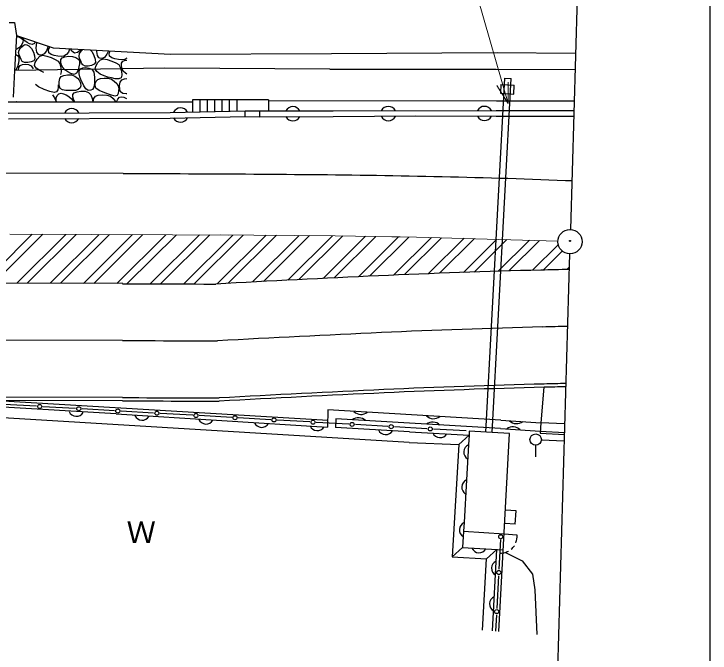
# Model space of a CAD drawing. Units: millimetres, scale not verified. Extents: x 40000 to 680000, y 20000 to 380000.
# Drawn here: x 536272 to 579000, y 260048 to 299263 of the extents above; entities that cross this region are included whole.
import ezdxf
from ezdxf.enums import TextEntityAlignment as Align

# ---------------------------------------------------------------- set-up
doc = ezdxf.new("R2010")
doc.units = ezdxf.units.MM
doc.header["$LTSCALE"] = 1000
doc.linetypes.add('CHAIN', pattern=[18.5, 12, -1.5, 3.5, -1.5])
for name, color, linetype, lineweight in [('M-BGD', 7, 'Continuous', 25), ('M-BMK', 2, 'CHAIN', 13), ('M-BMK-OTRS', 5, 'Continuous', 25), ('M-BMK-SRVR', 3, 'Continuous', 25), ('M-OTRS', 6, 'Continuous', 25), ('M-STR-HTXT', 7, 'Continuous', 13), ('M-STR-STRC', 7, 'Continuous', 25), ('M-TTL-BAND', 7, 'Continuous', 25)]:
    doc.layers.add(name, color=color, linetype=linetype, lineweight=lineweight)
doc.styles.add('ＭＳ ゴシック', font='')
doc.styles.get('ＭＳ ゴシック').set_extended_font_data('MS Gothic')

msp = doc.modelspace()

# ---------------------------------------------------------------- linework, layer by layer
at = {"layer": 'M-BGD'}
for p, q in [((535977, 298741), (536315, 298734)), ((536315, 298734), (536439, 297931)), ((536315, 298734), (536439, 297931)), ((536439, 297931), (536317, 295800)), ((536439, 297931), (538680, 297182)), ((536439, 297931), (538680, 297182)), ((536441, 297895), (536603, 297837)), ((536603, 297837), (536738, 297759)), ((536767, 297384), (536631, 297227)), ((536738, 297759), (536807, 297707)), ((536826, 297536), (536767, 297384)), ((536844, 297730), (536807, 297808)), ((536807, 297707), (536830, 297644)), ((536830, 297644), (536826, 297536)), ((536951, 297610), (536844, 297730)), ((536888, 297352), (536966, 297384)), ((537078, 297512), (536951, 297610)), ((536966, 297384), (537057, 297374)), ((537225, 297438), (537078, 297512)), ((537395, 297391), (537225, 297438)), ((537528, 297439), (537395, 297391)), ((537581, 297549), (537528, 297439)), ((537638, 297168), (537673, 297519)), ((536453, 297108), (536392, 297095)), ((536631, 297227), (536453, 297108)), ((536553, 296894), (536591, 297045)), ((536591, 297045), (536678, 297183)), ((536678, 297183), (536789, 297288)), ((536789, 297288), (536888, 297352)), ((537057, 297374), (537194, 297310)), ((537194, 297310), (537351, 297152)), ((537351, 297152), (537467, 296926)), ((537677, 296923), (537638, 297168)), ((538264, 296997), (538124, 296811)), ((538363, 297221), (538264, 296997)), ((538377, 297283), (538363, 297221)), ((538403, 297055), (538477, 297250)), ((538419, 296880), (538403, 297055)), ((538680, 297182), (545887, 296784)), ((538680, 297182), (545887, 296784)), ((539669, 297049), (539620, 296908)), ((539664, 297127), (539669, 297049)), ((539824, 296968), (539752, 297122)), ((539982, 296855), (539824, 296968)), ((540346, 297014), (540167, 296895)), ((540305, 296832), (540393, 296970)), ((540409, 297086), (540346, 297014)), ((540393, 296970), (540504, 297075)), ((540950, 297056), (541066, 296939)), ((541352, 296955), (541360, 297034)), ((542072, 296994), (541979, 296785)), ((542117, 296842), (542173, 296989)), ((536374, 296796), (536489, 296717)), ((536489, 296717), (536556, 296634)), ((536588, 296748), (536553, 296894)), ((536556, 296634), (536577, 296541)), ((536577, 296541), (536573, 296419)), ((536662, 296607), (536588, 296748)), ((536713, 296463), (536662, 296607)), ((537467, 296926), (537538, 296691)), ((537538, 296691), (537555, 296503)), ((537742, 296827), (537677, 296923)), ((537699, 296492), (537872, 296663)), ((537775, 296782), (537742, 296827)), ((537829, 296762), (537775, 296782)), ((537955, 296740), (537829, 296762)), ((537872, 296663), (538057, 296728)), ((538124, 296811), (537955, 296740)), ((538057, 296728), (538288, 296681)), ((538288, 296681), (538560, 296584)), ((538557, 296777), (538419, 296880)), ((538752, 296717), (538557, 296777)), ((538560, 296584), (538814, 296468)), ((538968, 296681), (538752, 296717)), ((539169, 296651), (538968, 296681)), ((539160, 296459), (539235, 296574)), ((539345, 296681), (539169, 296651)), ((539235, 296574), (539400, 296638)), ((539504, 296776), (539345, 296681)), ((539400, 296638), (539626, 296671)), ((539620, 296908), (539504, 296776)), ((539626, 296671), (539865, 296661)), ((539865, 296661), (540070, 296597)), ((540167, 296895), (539982, 296855)), ((540070, 296597), (540204, 296504)), ((540267, 296681), (540305, 296832)), ((540303, 296535), (540267, 296681)), ((540377, 296394), (540303, 296535)), ((541066, 296939), (541182, 296714)), ((541182, 296714), (541253, 296478)), ((541392, 296710), (541352, 296955)), ((541457, 296614), (541392, 296710)), ((541490, 296569), (541457, 296614)), ((541544, 296549), (541490, 296569)), ((541670, 296527), (541544, 296549)), ((541839, 296598), (541670, 296527)), ((541979, 296785), (541839, 296598)), ((542134, 296668), (542117, 296842)), ((542272, 296564), (542134, 296668)), ((542467, 296504), (542272, 296564)), ((543194, 296548), (543060, 296468)), ((545887, 296784), (555756, 296833)), ((545887, 296784), (555756, 296833)), ((555756, 296833), (565935, 296889)), ((555756, 296833), (565935, 296889)), ((565935, 296889), (570741, 296846)), ((565935, 296889), (570741, 296846)), ((536551, 296238), (536495, 296018)), ((536573, 296419), (536551, 296238)), ((536573, 295981), (536651, 296103)), ((536651, 296103), (536793, 296161)), ((536785, 296344), (536713, 296463)), ((536920, 296277), (536785, 296344)), ((536793, 296161), (536969, 296180)), ((537118, 296280), (536920, 296277)), ((536969, 296180), (537157, 296157)), ((537323, 296316), (537118, 296280)), ((537157, 296157), (537339, 296086)), ((537485, 296389), (537323, 296316)), ((537555, 296503), (537485, 296389)), ((537540, 296091), (537576, 296279)), ((537576, 296279), (537699, 296492)), ((538814, 296468), (538989, 296364)), ((538989, 296364), (539086, 296208)), ((539086, 296208), (539158, 295962)), ((539155, 296300), (539160, 296459)), ((539198, 296128), (539155, 296300)), ((539271, 295972), (539198, 296128)), ((540204, 296504), (540271, 296421)), ((540288, 296206), (540266, 296025)), ((540271, 296421), (540292, 296328)), ((540292, 296328), (540288, 296206)), ((540428, 296250), (540377, 296394)), ((540500, 296131), (540428, 296250)), ((540635, 296064), (540500, 296131)), ((541038, 296103), (540833, 296067)), ((541200, 296176), (541038, 296103)), ((541270, 296291), (541200, 296176)), ((541253, 296478), (541270, 296291)), ((541291, 296067), (541414, 296279)), ((541414, 296279), (541587, 296450)), ((541587, 296450), (541772, 296515)), ((541772, 296515), (542003, 296469)), ((542003, 296469), (542275, 296372)), ((542275, 296372), (542529, 296255)), ((542683, 296468), (542467, 296504)), ((542529, 296255), (542704, 296151)), ((542884, 296439), (542683, 296468)), ((542704, 296151), (542801, 295995)), ((542869, 296088), (542875, 296246)), ((542875, 296246), (542950, 296361)), ((543060, 296468), (542884, 296439)), ((542950, 296361), (543115, 296425)), ((543115, 296425), (543194, 296436)), ((536317, 295800), (536230, 294166)), ((545543, 295934), (536317, 295800)), ((536396, 295836), (536317, 295800)), ((536495, 296018), (536396, 295836)), ((536558, 295806), (536573, 295981)), ((537339, 296086), (537461, 295894)), ((537645, 295937), (537540, 296091)), ((537856, 295790), (537645, 295937)), ((538105, 295668), (537856, 295790)), ((539180, 295711), (539131, 295544)), ((539158, 295962), (539180, 295711)), ((539400, 295840), (539271, 295972)), ((539575, 295714), (539400, 295840)), ((539771, 295613), (539575, 295714)), ((540209, 295806), (540111, 295624)), ((540266, 296025), (540209, 295806)), ((540273, 295594), (540287, 295768)), ((540287, 295768), (540366, 295890)), ((540366, 295890), (540508, 295948)), ((540508, 295948), (540684, 295968)), ((540833, 296067), (540635, 296064)), ((540684, 295968), (540872, 295944)), ((540872, 295944), (541054, 295873)), ((541054, 295873), (541175, 295681)), ((541175, 295681), (541215, 295378)), ((541255, 295878), (541291, 296067)), ((541360, 295724), (541255, 295878)), ((541571, 295577), (541360, 295724)), ((542801, 295995), (542872, 295749)), ((542913, 295915), (542869, 296088)), ((542872, 295749), (542895, 295498)), ((542986, 295760), (542913, 295915)), ((543115, 295627), (542986, 295760)), ((555665, 295878), (545543, 295934)), ((555665, 295878), (565872, 295871)), ((565872, 295871), (570712, 295844)), ((539043, 295087), (539085, 295293)), ((539085, 295293), (539176, 295430)), ((539176, 295430), (539341, 295493)), ((539341, 295493), (539567, 295527)), ((539567, 295527), (539805, 295517)), ((539962, 295554), (539771, 295613)), ((539805, 295517), (540010, 295452)), ((540111, 295624), (539962, 295554)), ((540010, 295452), (540169, 295328)), ((540169, 295328), (540290, 295176)), ((540308, 295405), (540273, 295594)), ((540377, 295242), (540308, 295405)), ((541215, 295378), (541208, 295065)), ((541430, 295233), (541595, 295297)), ((541819, 295455), (541571, 295577)), ((541595, 295297), (541821, 295330)), ((542037, 295378), (541819, 295455)), ((541821, 295330), (542059, 295321)), ((542253, 295334), (542037, 295378)), ((542059, 295321), (542264, 295256)), ((542492, 295290), (542253, 295334)), ((542264, 295256), (542434, 295139)), ((542706, 295279), (542492, 295290)), ((542846, 295332), (542706, 295279)), ((542895, 295498), (542846, 295332)), ((542890, 295217), (543056, 295281)), ((543056, 295281), (543193, 295301)), ((543193, 295571), (543115, 295627)), ((565231, 273606), (566396, 295318)), ((565630, 273583), (566796, 295297)), ((566396, 295318), (566796, 295297)), ((537791, 294780), (537589, 294924)), ((538996, 294921), (538986, 294765)), ((539051, 294867), (539043, 295087)), ((539108, 294690), (539051, 294867)), ((540290, 295176), (540364, 295014)), ((540384, 294860), (540335, 294733)), ((540364, 295014), (540384, 294860)), ((540470, 295070), (540377, 295242)), ((540566, 294859), (540470, 295070)), ((540683, 294672), (540566, 294859)), ((541191, 294843), (541164, 294722)), ((541208, 295065), (541191, 294843)), ((541256, 294854), (541268, 295000)), ((541303, 294711), (541256, 294854)), ((541268, 295000), (541330, 295131)), ((541330, 295131), (541430, 295233)), ((542434, 295139), (542580, 295002)), ((542580, 295002), (542680, 294855)), ((542680, 294855), (542711, 294708)), ((542758, 294874), (542800, 295081)), ((542766, 294654), (542758, 294874)), ((542800, 295081), (542890, 295217)), ((566167, 294938), (566133, 294401)), ((566167, 294938), (566980, 294886)), ((566946, 294350), (566980, 294886)), ((538128, 294630), (537791, 294780)), ((538485, 294505), (538128, 294630)), ((538750, 294434), (538485, 294505)), ((538887, 294478), (538750, 294434)), ((538958, 294603), (538887, 294478)), ((538986, 294765), (538958, 294603)), ((539034, 294360), (539164, 294396)), ((539250, 294601), (539108, 294690)), ((539164, 294396), (539311, 294368)), ((539455, 294573), (539250, 294601)), ((539680, 294570), (539455, 294573)), ((539885, 294555), (539680, 294570)), ((540061, 294570), (539885, 294555)), ((539897, 294322), (539971, 294429)), ((539971, 294429), (540144, 294492)), ((540219, 294633), (540061, 294570)), ((540144, 294492), (540386, 294524)), ((540335, 294733), (540219, 294633)), ((540386, 294524), (540641, 294514)), ((540641, 294514), (540854, 294449)), ((540839, 294575), (540683, 294672)), ((540992, 294584), (540839, 294575)), ((540854, 294449), (540995, 294292)), ((541099, 294634), (540992, 294584)), ((541164, 294722), (541099, 294634)), ((541506, 294567), (541303, 294711)), ((541843, 294417), (541506, 294567)), ((542200, 294292), (541843, 294417)), ((542701, 294553), (542672, 294390)), ((542711, 294708), (542701, 294553)), ((542822, 294477), (542766, 294654)), ((542965, 294388), (542822, 294477)), ((566133, 294401), (566946, 294350)), ((538642, 294295), (538762, 294118)), ((538762, 294118), (538836, 293930)), ((538857, 293966), (538871, 294117)), ((538889, 293865), (538857, 293966)), ((538871, 294117), (538934, 294255)), ((538934, 294255), (539034, 294360)), ((539311, 294368), (539471, 294297)), ((539471, 294297), (539641, 294204)), ((539641, 294204), (539810, 294061)), ((539810, 294061), (539953, 293867)), ((539892, 294181), (539897, 294322)), ((539937, 294026), (539892, 294181)), ((540010, 293878), (539937, 294026)), ((540995, 294292), (541079, 294068)), ((541079, 294068), (541111, 293867)), ((541142, 293867), (541181, 294075)), ((541181, 294075), (541272, 294223)), ((541272, 294223), (541452, 294282)), ((541452, 294282), (541709, 294306)), ((541709, 294306), (541979, 294287)), ((541979, 294287), (542199, 294218)), ((542199, 294218), (542357, 294082)), ((542465, 294222), (542200, 294292)), ((542357, 294082), (542477, 293905)), ((542601, 294265), (542465, 294222)), ((542586, 293905), (542649, 294042)), ((542672, 294390), (542601, 294265)), ((542649, 294042), (542749, 294148)), ((542749, 294148), (542879, 294183)), ((542879, 294183), (543026, 294155)), ((543170, 294360), (542965, 294388)), ((543026, 294155), (543186, 294084)), ((543193, 294360), (543170, 294360)), ((547233, 293998), (547229, 293251)), ((549944, 293984), (547233, 293998)), ((547683, 293996), (547679, 293259)), ((548134, 293993), (548129, 293268)), ((548584, 293990), (548579, 293277)), ((549034, 293988), (549029, 293285)), ((549484, 293985), (549480, 293294)), ((551891, 293994), (549944, 293984)), ((549944, 293984), (549947, 293303)), ((551891, 293994), (551894, 293319)), ((535922, 293862), (547233, 293872)), ((536451, 293862), (536435, 293876)), ((538836, 293930), (538844, 293865)), ((540018, 293866), (540010, 293878)), ((542477, 293905), (542492, 293868)), ((542582, 293868), (542586, 293905)), ((551891, 293946), (565886, 293931)), ((565886, 293931), (570656, 293937)), ((535928, 293180), (545854, 293224)), ((545854, 293224), (550456, 293313)), ((550456, 293313), (551364, 293308)), ((550462, 292963), (550456, 293313)), ((551364, 293308), (555875, 293317)), ((551365, 292958), (551364, 293308)), ((555875, 293317), (565879, 293333)), ((565879, 293333), (570639, 293341)), ((535930, 292830), (545858, 292874)), ((545858, 292874), (550462, 292963)), ((550462, 292963), (551365, 292958)), ((551365, 292958), (555876, 292967)), ((555876, 292967), (560942, 293004)), ((560942, 293004), (565879, 292983)), ((565879, 292983), (570628, 292991)), ((542981, 289476), (307810, 290280)), ((542981, 289476), (543481, 289475)), ((543481, 289475), (543981, 289473)), ((543981, 289473), (544481, 289471)), ((544481, 289471), (544982, 289469)), ((544982, 289469), (545482, 289468)), ((545482, 289468), (545983, 289466)), ((545983, 289466), (546484, 289464)), ((546484, 289464), (546984, 289462)), ((546984, 289462), (547485, 289459)), ((547485, 289459), (547986, 289457)), ((547986, 289457), (548487, 289455)), ((548487, 289455), (548988, 289452)), ((548988, 289452), (549490, 289450)), ((549490, 289450), (549991, 289447)), ((549991, 289447), (550493, 289444)), ((550493, 289444), (550994, 289441)), ((550994, 289441), (551496, 289437)), ((551496, 289437), (551997, 289433)), ((551997, 289433), (552499, 289430)), ((552499, 289430), (553001, 289425)), ((553001, 289425), (553503, 289421)), ((553503, 289421), (554005, 289416)), ((554005, 289416), (554508, 289412)), ((554508, 289412), (555010, 289406)), ((555010, 289406), (555512, 289401)), ((555512, 289401), (556015, 289395)), ((556015, 289395), (556517, 289389)), ((556517, 289389), (557020, 289382)), ((557020, 289382), (557523, 289376)), ((557523, 289376), (558025, 289368)), ((558025, 289368), (558528, 289361)), ((558528, 289361), (559031, 289353)), ((559031, 289353), (559534, 289345)), ((559534, 289345), (560038, 289336)), ((560038, 289336), (560541, 289327)), ((560541, 289327), (561044, 289317)), ((561044, 289317), (561548, 289307)), ((561548, 289307), (562051, 289296)), ((562051, 289296), (562555, 289285)), ((562555, 289285), (563058, 289274)), ((563058, 289274), (563562, 289262)), ((563562, 289262), (564066, 289249)), ((564066, 289249), (564570, 289236)), ((564570, 289236), (565074, 289222)), ((565074, 289222), (565578, 289208)), ((565578, 289208), (566082, 289193)), ((566082, 289193), (566586, 289178)), ((566586, 289178), (567091, 289162)), ((567091, 289162), (567595, 289145)), ((567595, 289145), (568100, 289128)), ((568100, 289128), (568604, 289110)), ((568604, 289110), (569109, 289092)), ((569109, 289092), (569613, 289073)), ((569613, 289073), (570118, 289053)), ((570118, 289053), (570512, 289037)), ((534390, 282754), (537401, 285745)), ((535026, 282752), (538037, 285743)), ((536441, 282747), (539452, 285738)), ((537078, 282745), (540088, 285735)), ((538492, 282740), (541503, 285731)), ((539128, 282738), (542139, 285729)), ((540543, 282733), (543554, 285724)), ((541180, 282732), (544190, 285721)), ((542594, 282727), (545605, 285716)), ((543231, 282725), (546241, 285714)), ((544645, 282720), (547654, 285708)), ((545282, 282717), (548290, 285705)), ((546696, 282712), (549702, 285697)), ((547332, 282709), (550337, 285694)), ((548744, 282702), (551747, 285684)), ((549415, 282734), (552381, 285680)), ((550916, 282816), (553788, 285668)), ((551591, 282851), (554421, 285661)), ((553089, 282929), (555825, 285646)), ((553762, 282964), (556456, 285639)), ((555256, 283038), (557856, 285620)), ((555928, 283070), (558485, 285610)), ((557418, 283141), (559881, 285587)), ((558088, 283172), (560508, 285576)), ((559574, 283238), (561900, 285548)), ((560242, 283267), (562525, 285534)), ((561721, 283327), (563911, 285501)), ((562386, 283352), (564533, 285485)), ((563856, 283402), (565913, 285446)), ((564520, 283427), (566533, 285427)), ((565985, 283473), (567907, 285382)), ((566644, 283493), (568524, 285360)), ((568103, 283532), (569683, 285102)), ((568758, 283549), (569941, 284723)), ((570209, 283580), (570357, 283727)), ((542957, 282725), (509900, 282838)), ((542929, 282709), (543429, 282707)), ((543429, 282707), (543929, 282705)), ((543929, 282705), (544429, 282704)), ((544429, 282704), (544929, 282702)), ((544929, 282702), (545429, 282700)), ((545429, 282700), (545929, 282699)), ((545929, 282699), (546428, 282697)), ((546428, 282697), (546928, 282695)), ((546928, 282695), (547427, 282693)), ((547427, 282693), (547927, 282690)), ((547927, 282690), (548426, 282688)), ((548426, 282688), (548666, 282687)), ((568790, 276354), (568609, 274182)), ((542933, 275724), (523224, 275791)), ((542933, 275724), (543433, 275722)), ((543433, 275722), (543933, 275720)), ((543933, 275720), (544433, 275718)), ((544433, 275718), (544932, 275717)), ((544932, 275717), (545431, 275715)), ((545431, 275715), (545929, 275713)), ((545929, 275713), (546428, 275711)), ((546428, 275711), (546926, 275709)), ((546926, 275709), (547424, 275707)), ((547424, 275707), (547922, 275704)), ((547922, 275704), (548419, 275702)), ((548419, 275702), (548866, 275700)), ((542933, 275524), (523214, 275591)), ((542544, 274735), (527756, 275575)), ((555550, 274316), (534825, 275551)), ((537658, 275189), (535660, 275303)), ((540054, 275051), (538057, 275166)), ((542933, 275524), (543433, 275522)), ((543433, 275522), (543932, 275520)), ((543932, 275520), (544432, 275518)), ((544432, 275518), (544931, 275517)), ((544931, 275517), (545430, 275515)), ((545430, 275515), (545929, 275513)), ((545929, 275513), (546427, 275511)), ((546427, 275511), (546925, 275509)), ((546925, 275509), (547423, 275507)), ((547423, 275507), (547921, 275504)), ((547921, 275504), (548418, 275502)), ((548418, 275502), (548871, 275500)), ((560541, 272964), (525798, 275087)), ((542451, 274914), (540454, 275028)), ((544847, 274776), (542850, 274891)), ((547244, 274638), (545247, 274753)), ((555545, 274962), (555526, 273916)), ((566166, 274336), (555545, 274962)), ((542544, 274735), (555526, 273916)), ((549640, 274501), (547643, 274615)), ((552037, 274363), (550040, 274478)), ((554433, 274226), (552436, 274340)), ((556027, 274416), (556017, 273894)), ((566130, 273823), (556027, 274416)), ((566166, 274336), (568609, 274182)), ((556830, 274088), (554833, 274203)), ((560554, 273614), (556017, 273894)), ((559227, 273951), (557230, 274065)), ((561623, 273813), (559626, 273928)), ((568609, 274182), (568577, 273542)), ((570074, 274105), (568609, 274182)), ((560554, 273614), (564206, 273423)), ((564020, 273675), (562023, 273790)), ((564212, 273539), (564206, 273423)), ((564220, 273664), (564212, 273539)), ((566697, 273521), (564220, 273664)), ((566036, 261376), (566697, 273521)), ((566130, 273823), (568573, 273670)), ((568573, 273670), (570059, 273589)), ((568577, 273542), (570055, 273455)), ((564206, 273423), (563571, 272836)), ((564206, 273423), (564171, 272822)), ((568645, 273123), (570044, 273068)), ((560541, 272964), (563571, 272836)), ((563571, 272836), (563175, 265955)), ((564171, 272822), (564047, 270668)), ((568295, 272795), (568293, 272095)), ((564047, 270668), (563897, 268052)), ((567094, 268778), (566441, 268819)), ((567043, 267956), (567094, 268778)), ((563897, 268052), (563866, 267518)), ((567043, 267956), (566396, 267997)), ((563866, 267518), (563809, 266519)), ((563866, 267518), (566362, 267374)), ((566362, 267374), (567145, 267308)), ((566142, 267012), (566044, 265189)), ((563809, 266519), (563175, 265955)), ((563809, 266519), (566305, 266376)), ((565909, 266399), (565277, 265834)), ((565637, 261407), (565909, 266399)), ((566447, 266217), (567460, 265705)), ((563175, 265955), (565277, 265834)), ((565039, 261454), (565277, 265834)), ((567460, 265705), (568095, 264888)), ((566022, 264789), (565914, 262792)), ((568095, 264888), (568249, 263935)), ((568249, 263935), (568376, 261191)), ((565893, 262392), (565839, 261391))]:
    msp.add_line(p, q, dxfattribs=at)
for centre, radius in [((537857, 275177), 125), ((540254, 275040), 125), ((542650, 274902), 125), ((545047, 274765), 125), ((547443, 274627), 125), ((549840, 274489), 125), ((552237, 274352), 125), ((554633, 274214), 125), ((557030, 274077), 125), ((559426, 273939), 125), ((561823, 273801), 125), ((568296, 273145), 350), ((566152, 267186), 125), ((566033, 264989), 125), ((565903, 262592), 125)]:
    msp.add_circle(centre, radius, dxfattribs=at)
for centre, radius, start, end in [((553394, 293086), 487, 27.7858, 152.422), ((559254, 293096), 487, 27.7733, 152.4094), ((565153, 293105), 487, 27.7757, 152.4118), ((539822, 292971), 487, 27.9361, 152.5723), ((546502, 293010), 487, 28.7815, 153.4177), ((539821, 293074), 487, 207.9361, 332.5723), ((546500, 293113), 487, 208.7815, 333.4176), ((553394, 293188), 487, 207.7859, 332.422), ((559254, 293198), 487, 207.7732, 332.4094), ((565153, 293207), 487, 207.7757, 332.4119), ((580615, -201210), 484902, 91.41826, 92.5974), ((576633, -41424), 325066, 91.10714, 91.41371), ((601482, -659005), 943172, 92.6035, 93.21022), ((580542, -201201), 477900, 91.4063, 92.5855), ((576594, -41415), 318065, 91.16136, 91.40181), ((601893, -671068), 948252, 92.59349, 93.20571), ((580542, -201201), 477700, 91.4063, 92.5855), ((576594, -41415), 317864, 91.16313, 91.40181), ((601893, -671068), 948052, 92.59349, 93.2061), ((540103, 275062), 487, 204.2702, 328.9063), ((557580, 275317), 627, 225.7418, 307.5028), ((544146, 274821), 487, 204.2702, 328.9063), ((548061, 274588), 487, 204.2702, 328.9063), ((557422, 273859), 627, 45.7618, 127.5228), ((562028, 275055), 627, 225.7418, 307.5028), ((551476, 274384), 487, 204.2702, 328.9063), ((554889, 274181), 487, 204.2702, 328.9063), ((561977, 273591), 627, 45.7618, 127.5228), ((566901, 273299), 627, 45.5313, 127.2923), ((567130, 274750), 627, 225.5313, 307.2923), ((559089, 273943), 487, 204.3902, 329.0263), ((562422, 273752), 487, 204.3902, 329.0263), ((564372, 272378), 487, 114.3902, 239.0263), ((564248, 270225), 487, 114.3902, 239.0263), ((564098, 267609), 487, 114.3902, 239.0263), ((566152, 267185), 1000, 338.2114, 355.3967), ((566152, 267185), 1000, 358.4159, 7.0849), ((566152, 267185), 1000, 355.3967, 358.4159), ((566152, 267185), 1000, 309.5693, 326.7546), ((564829, 266687), 487, 204.3902, 329.0263), ((566152, 267185), 1000, 266.8864, 278.3988), ((566152, 267185), 1000, 280.9271, 298.1124), ((566072, 265243), 487, 114.5682, 239.2044), ((565953, 263061), 487, 114.5682, 239.2044)]:
    msp.add_arc(centre, radius, start, end, dxfattribs=at)
at = {"layer": 'M-BMK'}
for p, q in [((536013, 285749), (541012, 285732)), ((541012, 285732), (545997, 285716)), ((545997, 285716), (550997, 285696)), ((548969, 285702), (549469, 285699)), ((550997, 285696), (555987, 285652)), ((555987, 285652), (560985, 285566)), ((559471, 285594), (559971, 285586)), ((560985, 285566), (565320, 285450)), ((565320, 285450), (569664, 285312))]:
    msp.add_line(p, q, dxfattribs=at)
at = {"layer": 'M-BMK-OTRS'}
for p, q in [((571560, 324760), (570424, 286039)), ((570381, 284549), (569386, 250648))]:
    msp.add_line(p, q, dxfattribs=at)
at = {"layer": 'M-BMK-SRVR'}
msp.add_circle((570402, 285288), 746, dxfattribs=at)
at = {"layer": 'M-OTRS'}
for radius in [31.3, 25, 18.8, 12.5, 6.3]:
    msp.add_circle((570402, 285335), radius, dxfattribs=at)
at = {"layer": 'M-STR-HTXT'}
for p, q in [((566608, 293769), (559686, 317778)), ((566608, 293769), (565919, 294871)), ((566607, 295069), (566608, 293769))]:
    msp.add_line(p, q, dxfattribs=at)
at = {"layer": 'M-STR-STRC'}
for p, q in [((542945, 279224), (518017, 279310)), ((542945, 279224), (543445, 279223)), ((543445, 279223), (543945, 279221)), ((543945, 279221), (544445, 279219)), ((544445, 279219), (544945, 279217)), ((544945, 279217), (545444, 279215)), ((545444, 279215), (545943, 279214)), ((545943, 279214), (546442, 279212)), ((546442, 279212), (546941, 279210)), ((546941, 279210), (547440, 279207)), ((547440, 279207), (547938, 279205)), ((547938, 279205), (548437, 279203)), ((548437, 279203), (548777, 279201))]:
    msp.add_line(p, q, dxfattribs=at)
for centre, radius, start, end in [((580542, -201201), 481401, 91.4063, 92.5855), ((576594, -41415), 321565, 91.13039, 91.40181), ((601893, -671068), 951753, 92.59349, 93.19927)]:
    msp.add_arc(centre, radius, start, end, dxfattribs=at)
at = {"layer": 'M-TTL-BAND'}
msp.add_line((579000, 20000), (579000, 370000), dxfattribs=at)

# ---------------------------------------------------------------- texts
at = {"layer": 'M-BGD', "style": 'ＭＳ ゴシック'}
msp.add_text('Ｗ', height=1320, rotation=0.184, dxfattribs=at).set_placement((543191, 266407), align=Align.BOTTOM_LEFT)

doc.saveas('drawing.dxf')
